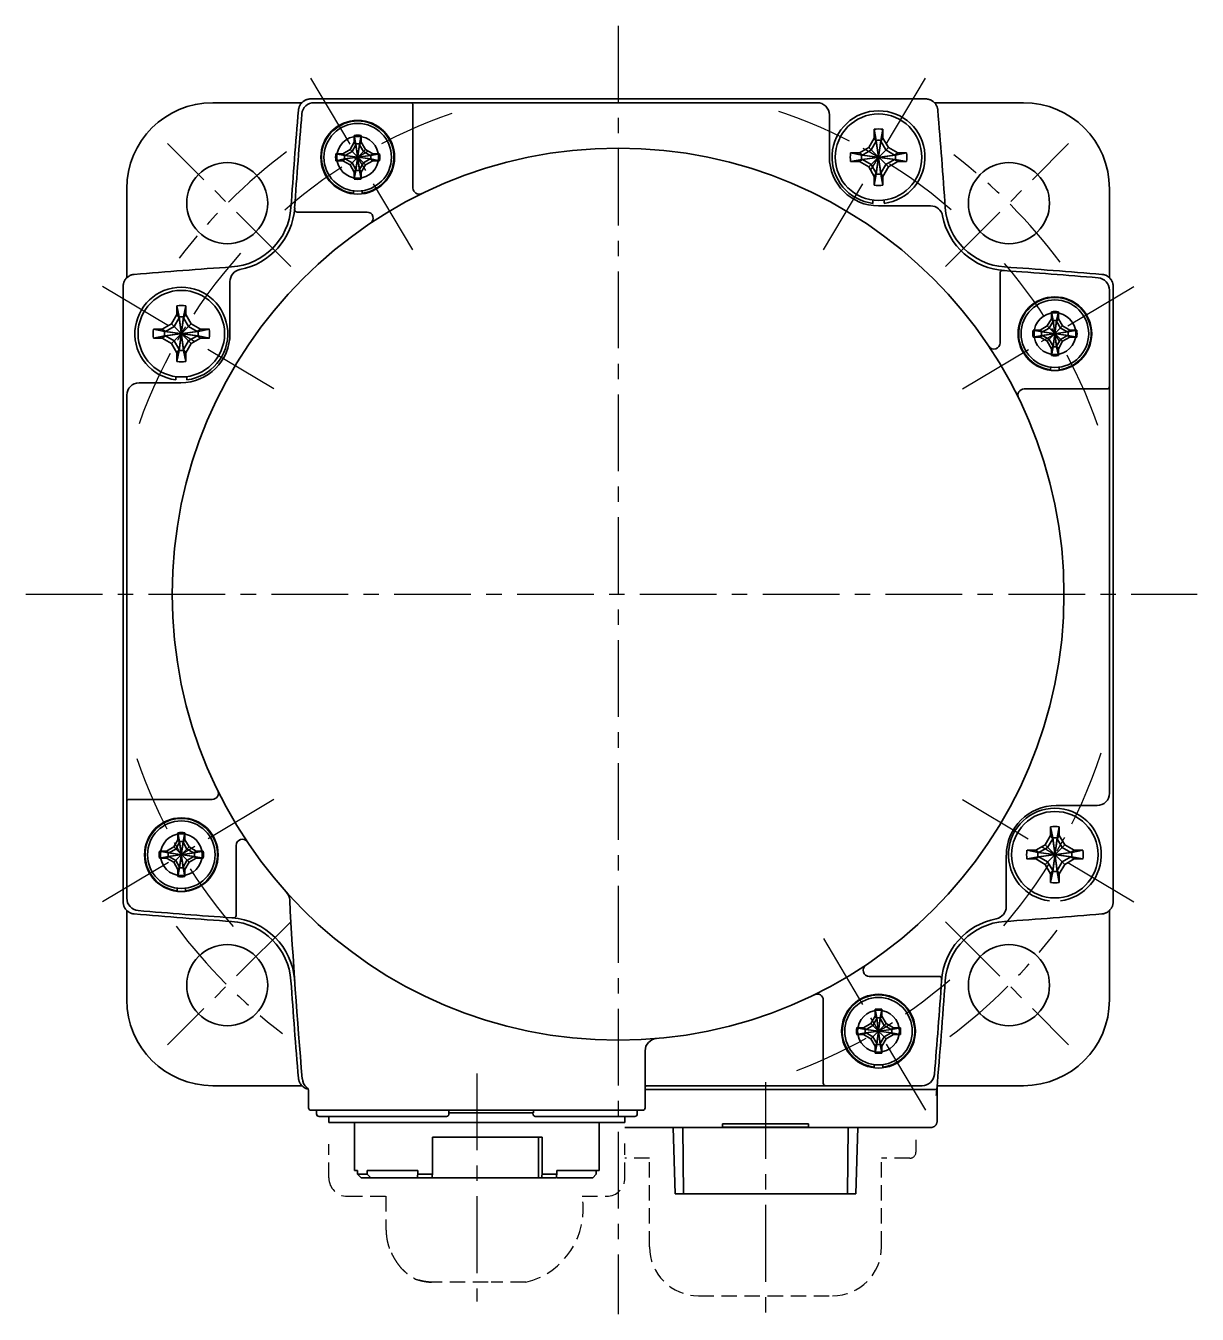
# Model space of a CAD drawing. Extents: x -41 to 384, y 100 to 247.
# Drawn here: x -40.5 to 54.9, y 100.4 to 205.2 of the extents above; entities that cross this region are included whole.
import ezdxf

# ---------------------------------------------------------------- set-up
doc = ezdxf.new("R2010")
doc.units = 0
doc.header["$MEASUREMENT"] = 0
doc.linetypes.add('CENTER', pattern=[2, 1.25, -0.25, 0.25, -0.25])
doc.linetypes.add('HIDDEN', pattern=[0.375, 0.25, -0.125])
for name, color, linetype, lineweight in [('CENTER', 7, 'CENTER', 25), ('HIDDEN', 3, 'HIDDEN', 25), ('OBJECT', 6, 'CONTINUOUS', 35)]:
    doc.layers.add(name, color=color, linetype=linetype, lineweight=lineweight)

msp = doc.modelspace()

# ---------------------------------------------------------------- linework, layer by layer
at = {"layer": 'CENTER', "ltscale": 5}
for p, q in [((7.72, 205.23), (7.72, 100.37)), ((-8.98, 187), (-17.51, 201.29)), ((24.43, 187), (32.95, 201.29)), ((-18.93, 185.63), (-28.96, 195.65)), ((34.38, 185.63), (44.4, 195.65)), ((-20.3, 175.68), (-34.6, 184.2)), ((35.75, 175.68), (50.04, 184.2)), ((-40.51, 158.97), (54.87, 158.97)), ((-20.3, 142.27), (-34.6, 133.74)), ((35.75, 142.27), (50.04, 133.74)), ((-18.93, 132.32), (-28.96, 122.29)), ((34.38, 132.32), (44.4, 122.29)), ((24.43, 130.95), (32.95, 116.65)), ((-3.78, 119.97), (-3.78, 101.42)), ((19.72, 119.27), (19.72, 100.37))]:
    msp.add_line(p, q, dxfattribs=at)
for radius, start, end in [(41.4, 49.0848, 72.3369), (41.4, 109.0802, 130.9656), (45, 126.8872, 142.5962), (45, 36.8872, 52.5962), (41.4, 137.9285, 162.0582), (41.4, 19.361, 40.5414), (41.4, 319.3256, 343.1938), (41.4, 198.8241, 220.7777), (45, 216.8872, 232.5962), (45, 306.8872, 322.5962), (41.4, 290.5642, 310.7343)]:
    msp.add_arc((7.72, 158.97), radius, start, end, dxfattribs=at)
at = {"layer": 'HIDDEN', "ltscale": 5}
for p, q in [((31.97, 114.57), (31.97, 113.57)), ((-15.83, 111.47), (-15.83, 114.22)), ((8.28, 111.47), (8.28, 114.27)), ((10.27, 113.07), (8.28, 113.07)), ((10.27, 105.87), (10.27, 113.07)), ((29.17, 105.87), (29.17, 113.07)), ((31.47, 113.07), (29.17, 113.07)), ((-14.33, 109.97), (-11.18, 109.97)), ((-11.18, 109.97), (-11.18, 107.36)), ((4.79, 109.97), (6.78, 109.97)), ((-11.16, 106.94), (-11.16, 106.94)), ((-10.73, 105.34), (-10.73, 105.34)), ((-8.85, 103.28), (-8.85, 103.28)), ((-8.71, 103.21), (-8.71, 103.21)), ((-2.86, 102.97), (-7.23, 102.97)), ((0.21, 102.97), (-2.62, 102.97)), ((14.27, 101.87), (25.17, 101.87))]:
    msp.add_line(p, q, dxfattribs=at)
for centre, radius, start, end in [((31.47, 113.57), 0.5, 270, 0), ((-14.33, 111.47), 1.5, 180, 270), ((6.78, 111.47), 1.5, 270, 0), ((-1.26, 108.93), 6.14, 283.9166, 9.7887), ((14.27, 105.87), 4, 180, 270), ((25.17, 105.87), 4, 270, 0)]:
    msp.add_arc(centre, radius, start, end, dxfattribs=at)
for points in [[(-11.18, 107.36), (-11.18, 107.35), (-11.18, 107.33), (-11.18, 107.32)], [(-11.17, 107.21), (-11.17, 107.2), (-11.17, 107.2), (-11.17, 107.19)], [(-11.17, 107.19), (-11.17, 107.19), (-11.17, 107.18), (-11.17, 107.18)], [(-11.16, 106.96), (-11.16, 106.96), (-11.16, 106.95), (-11.16, 106.94)], [(-10.74, 105.36), (-10.74, 105.35), (-10.74, 105.35), (-10.73, 105.34)], [(-10.73, 105.34), (-10.72, 105.32), (-10.71, 105.3), (-10.7, 105.27)], [(-10.38, 104.71), (-10.38, 104.7), (-10.37, 104.7), (-10.37, 104.69)], [(-10.37, 104.69), (-10.35, 104.66), (-10.33, 104.63), (-10.31, 104.6)], [(-8.85, 103.28), (-8.83, 103.27), (-8.81, 103.26), (-8.79, 103.24)], [(-8.79, 103.24), (-8.77, 103.24), (-8.75, 103.23), (-8.73, 103.22)], [(-8.71, 103.21), (-8.71, 103.21), (-8.72, 103.22), (-8.73, 103.22)], [(-8.73, 103.22), (-8.72, 103.21), (-8.71, 103.21), (-8.71, 103.21)]]:
    msp.add_open_spline(points, degree=3, dxfattribs=at)
for points, knots in [([(-11.18, 107.32), (-11.18, 107.29), (-11.18, 107.26), (-11.18, 107.22), (-11.17, 107.21)], [0, 0, 0, 0, 0.070692, 0.1063707, 0.1063707, 0.1063707, 0.1063707]), ([(-11.17, 107.18), (-11.17, 107.16), (-11.17, 107.13), (-11.17, 107.09), (-11.17, 107.07)], [0, 0, 0, 0, 0.0517724, 0.1045831, 0.1045831, 0.1045831, 0.1045831]), ([(-11.17, 107.07), (-11.16, 107.06), (-11.16, 107.02), (-11.16, 106.98), (-11.16, 106.96)], [0, 0, 0, 0, 0.0538495, 0.1087386, 0.1087386, 0.1087386, 0.1087386]), ([(-11.16, 106.94), (-11.14, 106.76), (-11.1, 106.38), (-10.95, 105.84), (-10.81, 105.51), (-10.74, 105.36)], [0, 0, 0, 0, 0.55007, 1.146835, 1.647226, 1.647226, 1.647226, 1.647226]), ([(-10.7, 105.27), (-10.68, 105.23), (-10.62, 105.12), (-10.52, 104.93), (-10.43, 104.78), (-10.38, 104.71)], [0, 0, 0, 0, 0.1278427, 0.4016793, 0.6487362, 0.6487362, 0.6487362, 0.6487362]), ([(-10.31, 104.6), (-10.27, 104.55), (-10.17, 104.4), (-9.98, 104.17), (-9.76, 103.94), (-9.54, 103.75), (-9.35, 103.6), (-9.18, 103.48), (-9.04, 103.4), (-8.94, 103.33), (-8.88, 103.3), (-8.85, 103.28), (-8.85, 103.28), (-8.85, 103.28)], [0, 0, 0, 0, 0.19217, 0.551105, 0.874487, 1.159989, 1.405966, 1.611336, 1.775921, 1.897988, 1.973605, 1.984734, 1.987808, 1.987808, 1.987808, 1.987808]), ([(-7.23, 102.97), (-7.4, 102.98), (-7.74, 102.99), (-8.23, 103.07), (-8.55, 103.16), (-8.71, 103.21)], [0, 0, 0, 0, 0.51048, 1.023656, 1.504693, 1.504693, 1.504693, 1.504693]), ([(-8.71, 103.21), (-8.61, 103.18), (-8.31, 103.09), (-7.81, 102.99), (-7.42, 102.98), (-7.23, 102.97)], [0, 0, 0, 0, 0.315703, 0.933631, 1.504653, 1.504653, 1.504653, 1.504653])]:
    msp.add_open_spline(points, degree=3, knots=knots, dxfattribs=at)
at = {"layer": 'OBJECT'}
for p, q in [((-17.3, 199.28), (32.75, 199.28)), ((-18.02, 198.97), (-25.28, 198.97)), ((23.92, 198.97), (-17.03, 198.97)), ((-8.98, 198.77), (-8.98, 192.02)), ((40.72, 198.97), (33.47, 198.97)), ((24.92, 194.57), (24.92, 197.97)), ((-13.76, 195.75), (-13.76, 196.31)), ((-13.76, 196.31), (-13.62, 195.6)), ((-13.2, 196.31), (-13.34, 195.6)), ((-13.2, 196.31), (-13.2, 195.75)), ((28.12, 195.33), (28.56, 196.09)), ((28.56, 196.09), (28.56, 196.81)), ((28.56, 196.81), (28.74, 195.9)), ((28.56, 196.09), (28.74, 195.83)), ((29.28, 196.81), (29.1, 195.9)), ((29.28, 196.09), (29.1, 195.83)), ((29.28, 196.81), (29.28, 196.09)), ((29.28, 196.09), (29.72, 195.33)), ((-14.69, 194.81), (-14.1, 195.16)), ((-14.1, 195.16), (-13.76, 195.75)), ((-14.1, 193.91), (-12.85, 195.16)), ((-12.85, 193.91), (-14.1, 195.16)), ((-13.62, 195.55), (-13.94, 194.99)), ((-13.76, 195.75), (-13.62, 195.55)), ((-13.62, 193.46), (-13.34, 195.6)), ((-13.34, 193.46), (-13.62, 195.6)), ((-13.62, 195.6), (-13.62, 195.55)), ((-13.62, 193.52), (-13.34, 195.55)), ((-13.34, 193.52), (-13.62, 195.55)), ((-13.2, 195.75), (-13.34, 195.55)), ((-13.34, 195.55), (-13.34, 195.6)), ((-13.02, 194.99), (-13.34, 195.55)), ((-13.2, 195.75), (-12.85, 195.16)), ((-12.85, 195.16), (-12.26, 194.81)), ((27.36, 194.89), (28.12, 195.33)), ((28.33, 195.12), (27.62, 194.71)), ((28.12, 193.74), (29.72, 195.33)), ((29.72, 193.74), (28.12, 195.33)), ((28.74, 195.83), (28.33, 195.12)), ((28.74, 193.16), (29.1, 195.9)), ((28.74, 195.9), (28.74, 195.83)), ((29.1, 193.16), (28.74, 195.9)), ((28.74, 193.23), (29.1, 195.83)), ((29.1, 193.23), (28.74, 195.83)), ((29.1, 195.83), (29.1, 195.9)), ((29.51, 195.12), (29.1, 195.83)), ((30.22, 194.71), (29.51, 195.12)), ((29.72, 195.33), (30.48, 194.89)), ((-15.25, 194.81), (-14.55, 194.67)), ((-15.25, 194.81), (-14.69, 194.81)), ((-15.25, 194.25), (-14.55, 194.39)), ((-14.69, 194.25), (-15.25, 194.25)), ((-14.69, 194.81), (-14.49, 194.67)), ((-14.69, 194.25), (-14.49, 194.39)), ((-14.1, 193.91), (-14.69, 194.25)), ((-14.49, 194.67), (-14.55, 194.67)), ((-14.55, 194.67), (-12.4, 194.39)), ((-14.55, 194.39), (-12.4, 194.67)), ((-14.55, 194.39), (-14.49, 194.39)), ((-13.94, 194.99), (-14.49, 194.67)), ((-14.49, 194.67), (-12.46, 194.39)), ((-14.49, 194.39), (-12.46, 194.67)), ((-14.49, 194.39), (-13.94, 194.07)), ((-13.94, 194.07), (-13.62, 193.52)), ((-13.34, 193.52), (-13.02, 194.07)), ((-12.46, 194.67), (-13.02, 194.99)), ((-13.02, 194.07), (-12.46, 194.39)), ((-12.26, 194.25), (-12.85, 193.91)), ((-12.26, 194.81), (-12.46, 194.67)), ((-12.4, 194.67), (-12.46, 194.67)), ((-12.26, 194.25), (-12.46, 194.39)), ((-12.46, 194.39), (-12.4, 194.39)), ((-11.7, 194.81), (-12.4, 194.67)), ((-11.7, 194.25), (-12.4, 194.39)), ((-12.26, 194.81), (-11.7, 194.81)), ((-11.7, 194.25), (-12.26, 194.25)), ((26.65, 194.89), (27.36, 194.89)), ((26.65, 194.89), (27.55, 194.71)), ((26.65, 194.18), (27.55, 194.35)), ((27.36, 194.18), (26.65, 194.18)), ((27.36, 194.89), (27.62, 194.71)), ((27.36, 194.18), (27.62, 194.35)), ((28.12, 193.74), (27.36, 194.18)), ((27.55, 194.35), (30.29, 194.71)), ((27.62, 194.71), (27.55, 194.71)), ((27.55, 194.71), (30.29, 194.35)), ((27.55, 194.35), (27.62, 194.35)), ((27.62, 194.35), (30.22, 194.71)), ((27.62, 194.71), (30.22, 194.35)), ((27.62, 194.35), (28.33, 193.94)), ((29.51, 193.94), (30.22, 194.35)), ((30.48, 194.18), (29.72, 193.74)), ((30.48, 194.89), (30.22, 194.71)), ((30.29, 194.71), (30.22, 194.71)), ((30.22, 194.35), (30.29, 194.35)), ((30.48, 194.18), (30.22, 194.35)), ((31.2, 194.89), (30.29, 194.71)), ((31.2, 194.18), (30.29, 194.35)), ((30.48, 194.89), (31.2, 194.89)), ((31.2, 194.18), (30.48, 194.18)), ((-13.76, 193.32), (-14.1, 193.91)), ((-13.76, 193.32), (-13.62, 193.52)), ((-13.76, 192.76), (-13.62, 193.46)), ((-13.76, 192.76), (-13.76, 193.32)), ((-13.62, 193.52), (-13.62, 193.46)), ((-13.34, 193.46), (-13.34, 193.52)), ((-13.2, 193.32), (-13.34, 193.52)), ((-13.2, 192.76), (-13.34, 193.46)), ((-12.85, 193.91), (-13.2, 193.32)), ((-13.2, 193.32), (-13.2, 192.76)), ((28.56, 192.97), (28.12, 193.74)), ((28.33, 193.94), (28.74, 193.23)), ((28.56, 192.97), (28.74, 193.23)), ((28.56, 192.26), (28.74, 193.16)), ((28.56, 192.26), (28.56, 192.97)), ((28.74, 193.23), (28.74, 193.16)), ((29.1, 193.23), (29.51, 193.94)), ((29.1, 193.16), (29.1, 193.23)), ((29.28, 192.97), (29.1, 193.23)), ((29.28, 192.26), (29.1, 193.16)), ((29.72, 193.74), (29.28, 192.97)), ((29.28, 192.97), (29.28, 192.26)), ((-32.28, 191.97), (-32.28, 184.72)), ((47.72, 184.72), (47.72, 191.97)), ((-13.83, 191.81), (-13.83, 191.6)), ((-13.13, 191.6), (-13.13, 191.81)), ((28.47, 191.05), (28.47, 190.78)), ((29.37, 190.78), (29.37, 191.05)), ((-18.61, 190.42), (-18.62, 190.29)), ((-12.72, 190.07), (-18.42, 190.07)), ((33.16, 190.57), (28.92, 190.57)), ((38.82, 179.42), (38.82, 185.12)), ((39.17, 185.31), (39.04, 185.32)), ((-32.58, 133.95), (-32.58, 184)), ((-23.88, 180.17), (-23.88, 184.41)), ((47.72, 183.72), (47.72, 142.77)), ((48.03, 184), (48.03, 133.95)), ((-28.64, 180.97), (-28.2, 181.73)), ((-28.02, 181.47), (-28.43, 180.76)), ((-28.2, 181.73), (-28.2, 182.45)), ((-28.2, 182.45), (-28.02, 181.54)), ((-28.2, 181.73), (-28.02, 181.47)), ((-28.02, 178.8), (-27.66, 181.54)), ((-28.02, 181.54), (-28.02, 181.47)), ((-27.66, 178.8), (-28.02, 181.54)), ((-28.02, 178.87), (-27.66, 181.47)), ((-27.66, 178.87), (-28.02, 181.47)), ((-27.48, 182.45), (-27.66, 181.54)), ((-27.48, 181.73), (-27.66, 181.47)), ((-27.66, 181.47), (-27.66, 181.54)), ((-27.25, 180.76), (-27.66, 181.47)), ((-27.48, 182.45), (-27.48, 181.73)), ((-27.48, 181.73), (-27.04, 180.97)), ((43, 181.39), (43, 181.95)), ((43, 181.95), (43.14, 181.24)), ((43.56, 181.95), (43.42, 181.24)), ((43.56, 181.95), (43.56, 181.39)), ((-30.11, 180.53), (-29.4, 180.53)), ((-30.11, 180.53), (-29.21, 180.35)), ((-29.4, 180.53), (-28.64, 180.97)), ((-29.4, 180.53), (-29.14, 180.35)), ((-28.43, 180.76), (-29.14, 180.35)), ((-28.64, 179.37), (-27.04, 180.97)), ((-27.04, 179.37), (-28.64, 180.97)), ((-26.54, 180.35), (-27.25, 180.76)), ((-27.04, 180.97), (-26.28, 180.53)), ((-26.28, 180.53), (-26.54, 180.35)), ((-25.56, 180.53), (-26.47, 180.35)), ((-26.28, 180.53), (-25.56, 180.53)), ((41.51, 180.45), (42.07, 180.45)), ((41.51, 180.45), (42.21, 180.31)), ((42.07, 180.45), (42.66, 180.8)), ((42.07, 180.45), (42.27, 180.31)), ((42.82, 180.63), (42.27, 180.31)), ((42.66, 180.8), (43, 181.39)), ((42.66, 179.55), (43.91, 180.8)), ((43.91, 179.55), (42.66, 180.8)), ((43.14, 181.19), (42.82, 180.63)), ((43, 181.39), (43.14, 181.19)), ((43.14, 179.1), (43.42, 181.24)), ((43.14, 181.24), (43.14, 181.19)), ((43.42, 179.1), (43.14, 181.24)), ((43.14, 179.16), (43.42, 181.19)), ((43.42, 179.16), (43.14, 181.19)), ((43.56, 181.39), (43.42, 181.19)), ((43.42, 181.19), (43.42, 181.24)), ((43.74, 180.63), (43.42, 181.19)), ((43.56, 181.39), (43.91, 180.8)), ((44.3, 180.31), (43.74, 180.63)), ((43.91, 180.8), (44.5, 180.45)), ((44.5, 180.45), (44.3, 180.31)), ((45.06, 180.45), (44.35, 180.31)), ((44.5, 180.45), (45.06, 180.45)), ((-30.11, 179.81), (-29.21, 179.99)), ((-29.4, 179.81), (-30.11, 179.81)), ((-29.4, 179.81), (-29.14, 179.99)), ((-28.64, 179.37), (-29.4, 179.81)), ((-29.21, 179.99), (-26.47, 180.35)), ((-29.14, 180.35), (-29.21, 180.35)), ((-29.21, 180.35), (-26.47, 179.99)), ((-29.21, 179.99), (-29.14, 179.99)), ((-29.14, 179.99), (-26.54, 180.35)), ((-29.14, 180.35), (-26.54, 179.99)), ((-29.14, 179.99), (-28.43, 179.58)), ((-28.2, 178.61), (-28.64, 179.37)), ((-28.43, 179.58), (-28.02, 178.87)), ((-27.66, 178.87), (-27.25, 179.58)), ((-27.04, 179.37), (-27.48, 178.61)), ((-27.25, 179.58), (-26.54, 179.99)), ((-26.28, 179.81), (-27.04, 179.37)), ((-26.47, 180.35), (-26.54, 180.35)), ((-26.54, 179.99), (-26.47, 179.99)), ((-26.28, 179.81), (-26.54, 179.99)), ((-25.56, 179.81), (-26.47, 179.99)), ((-25.56, 179.81), (-26.28, 179.81)), ((41.51, 179.89), (42.21, 180.03)), ((42.07, 179.89), (41.51, 179.89)), ((42.07, 179.89), (42.27, 180.03)), ((42.66, 179.55), (42.07, 179.89)), ((42.21, 180.03), (44.35, 180.31)), ((42.27, 180.31), (42.21, 180.31)), ((42.21, 180.31), (44.35, 180.03)), ((42.21, 180.03), (42.27, 180.03)), ((42.27, 180.03), (44.3, 180.31)), ((42.27, 180.31), (44.3, 180.03)), ((42.27, 180.03), (42.82, 179.71)), ((43, 178.95), (42.66, 179.55)), ((42.82, 179.71), (43.14, 179.16)), ((43.42, 179.16), (43.74, 179.71)), ((43.91, 179.55), (43.56, 178.95)), ((43.74, 179.71), (44.3, 180.03)), ((44.5, 179.89), (43.91, 179.55)), ((44.35, 180.31), (44.3, 180.31)), ((44.3, 180.03), (44.35, 180.03)), ((44.5, 179.89), (44.3, 180.03)), ((45.06, 179.89), (44.35, 180.03)), ((45.06, 179.89), (44.5, 179.89)), ((-28.2, 178.61), (-28.02, 178.87)), ((-28.2, 177.9), (-28.02, 178.8)), ((-28.2, 177.9), (-28.2, 178.61)), ((-28.02, 178.87), (-28.02, 178.8)), ((-27.66, 178.8), (-27.66, 178.87)), ((-27.48, 178.61), (-27.66, 178.87)), ((-27.48, 177.9), (-27.66, 178.8)), ((-27.48, 178.61), (-27.48, 177.9)), ((43, 178.95), (43.14, 179.16)), ((43, 178.39), (43.14, 179.1)), ((43, 178.39), (43, 178.95)), ((43.14, 179.16), (43.14, 179.1)), ((43.42, 179.1), (43.42, 179.16)), ((43.56, 178.95), (43.42, 179.16)), ((43.56, 178.39), (43.42, 179.1)), ((43.56, 178.95), (43.56, 178.39)), ((42.93, 177.45), (42.93, 177.24)), ((43.63, 177.24), (43.63, 177.45)), ((-31.28, 176.17), (-27.88, 176.17)), ((-28.29, 176.68), (-28.29, 176.42)), ((-27.39, 176.42), (-27.39, 176.68)), ((-32.28, 134.22), (-32.28, 175.17)), ((47.52, 175.67), (40.77, 175.67)), ((-32.08, 142.27), (-25.32, 142.27)), ((46.72, 141.77), (43.38, 141.77)), ((-28.12, 138.99), (-28.12, 139.55)), ((-28.12, 139.55), (-27.98, 138.85)), ((-27.56, 139.55), (-27.7, 138.85)), ((-27.56, 139.55), (-27.56, 138.99)), ((42.93, 140.05), (43.1, 139.15)), ((42.93, 139.33), (42.93, 140.05)), ((43.64, 140.05), (43.46, 139.15)), ((43.64, 140.05), (43.64, 139.33)), ((-28.46, 138.4), (-28.12, 138.99)), ((-27.98, 138.79), (-28.3, 138.23)), ((-28.12, 138.99), (-27.98, 138.79)), ((-27.98, 138.85), (-27.98, 138.79)), ((-27.98, 136.7), (-27.7, 138.85)), ((-27.7, 136.7), (-27.98, 138.85)), ((-27.98, 136.76), (-27.7, 138.79)), ((-27.7, 136.76), (-27.98, 138.79)), ((-27.56, 138.99), (-27.7, 138.79)), ((-27.7, 138.79), (-27.7, 138.85)), ((-27.38, 138.23), (-27.7, 138.79)), ((-27.56, 138.99), (-27.21, 138.4)), ((-23.38, 132.83), (-23.38, 138.53)), ((41.72, 138.13), (42.49, 138.57)), ((42.49, 138.57), (42.93, 139.33)), ((44.08, 136.98), (42.49, 138.57)), ((42.49, 136.98), (44.08, 138.57)), ((43.1, 139.07), (42.69, 138.36)), ((42.93, 139.33), (43.1, 139.07)), ((43.46, 136.4), (43.1, 139.15)), ((43.1, 139.15), (43.1, 139.07)), ((43.1, 136.4), (43.46, 139.15)), ((43.46, 136.48), (43.1, 139.07)), ((43.1, 136.48), (43.46, 139.07)), ((43.64, 139.33), (43.46, 139.07)), ((43.46, 139.07), (43.46, 139.15)), ((43.87, 138.36), (43.46, 139.07)), ((43.64, 139.33), (44.08, 138.57)), ((44.08, 138.57), (44.84, 138.13)), ((-29.62, 138.05), (-29.06, 138.05)), ((-29.62, 138.05), (-28.91, 137.91)), ((-29.62, 137.49), (-28.91, 137.63)), ((-29.06, 137.49), (-29.62, 137.49)), ((-29.06, 138.05), (-28.46, 138.4)), ((-29.06, 138.05), (-28.85, 137.91)), ((-29.06, 137.49), (-28.85, 137.63)), ((-28.46, 137.15), (-29.06, 137.49)), ((-28.91, 137.91), (-26.77, 137.63)), ((-28.91, 137.63), (-26.77, 137.91)), ((-28.85, 137.91), (-28.91, 137.91)), ((-28.91, 137.63), (-28.85, 137.63)), ((-28.3, 138.23), (-28.85, 137.91)), ((-28.85, 137.91), (-26.82, 137.63)), ((-28.85, 137.63), (-26.82, 137.91)), ((-28.85, 137.63), (-28.3, 137.31)), ((-27.21, 137.15), (-28.46, 138.4)), ((-28.46, 137.15), (-27.21, 138.4)), ((-26.82, 137.91), (-27.38, 138.23)), ((-27.38, 137.31), (-26.82, 137.63)), ((-27.21, 138.4), (-26.62, 138.05)), ((-26.62, 137.49), (-27.21, 137.15)), ((-26.62, 138.05), (-26.82, 137.91)), ((-26.77, 137.91), (-26.82, 137.91)), ((-26.62, 137.49), (-26.82, 137.63)), ((-26.82, 137.63), (-26.77, 137.63)), ((-26.06, 138.05), (-26.77, 137.91)), ((-26.06, 137.49), (-26.77, 137.63)), ((-26.62, 138.05), (-26.06, 138.05)), ((-26.06, 137.49), (-26.62, 137.49)), ((39.32, 137.72), (39.32, 133.54)), ((41.01, 138.13), (41.91, 137.95)), ((41.01, 138.13), (41.72, 138.13)), ((41.01, 137.42), (41.91, 137.6)), ((41.72, 137.42), (41.01, 137.42)), ((41.72, 138.13), (41.98, 137.95)), ((41.72, 137.42), (41.98, 137.6)), ((42.49, 136.98), (41.72, 137.42)), ((41.91, 137.95), (44.65, 137.6)), ((41.98, 137.95), (41.91, 137.95)), ((41.91, 137.6), (44.65, 137.95)), ((41.91, 137.6), (41.98, 137.6)), ((42.69, 138.36), (41.98, 137.95)), ((41.98, 137.95), (44.58, 137.6)), ((41.98, 137.6), (44.58, 137.95)), ((41.98, 137.6), (42.69, 137.19)), ((44.58, 137.95), (43.87, 138.36)), ((43.87, 137.19), (44.58, 137.6)), ((44.84, 137.42), (44.08, 136.98)), ((44.84, 138.13), (44.58, 137.95)), ((44.65, 137.95), (44.58, 137.95)), ((44.84, 137.42), (44.58, 137.6)), ((44.58, 137.6), (44.65, 137.6)), ((45.56, 138.13), (44.65, 137.95)), ((45.56, 137.42), (44.65, 137.6)), ((44.84, 138.13), (45.56, 138.13)), ((45.56, 137.42), (44.84, 137.42)), ((-28.12, 136.56), (-28.46, 137.15)), ((-28.3, 137.31), (-27.98, 136.76)), ((-28.12, 136.56), (-27.98, 136.76)), ((-28.12, 136), (-27.98, 136.7)), ((-28.12, 136), (-28.12, 136.56)), ((-27.98, 136.76), (-27.98, 136.7)), ((-27.7, 136.76), (-27.38, 137.31)), ((-27.7, 136.7), (-27.7, 136.76)), ((-27.56, 136.56), (-27.7, 136.76)), ((-27.56, 136), (-27.7, 136.7)), ((-27.21, 137.15), (-27.56, 136.56)), ((-27.56, 136.56), (-27.56, 136)), ((42.93, 136.22), (42.49, 136.98)), ((42.69, 137.19), (43.1, 136.48)), ((42.93, 136.22), (43.1, 136.48)), ((42.93, 135.5), (43.1, 136.4)), ((43.1, 136.48), (43.1, 136.4)), ((43.46, 136.48), (43.87, 137.19)), ((43.64, 136.22), (43.46, 136.48)), ((43.46, 136.4), (43.46, 136.48)), ((43.64, 135.5), (43.46, 136.4)), ((44.08, 136.98), (43.64, 136.22)), ((42.93, 135.5), (42.93, 136.22)), ((43.64, 136.22), (43.64, 135.5)), ((-28.19, 135.05), (-28.19, 134.85)), ((-27.49, 134.85), (-27.49, 135.05)), ((-32.28, 133.23), (-32.28, 125.97)), ((47.72, 125.97), (47.72, 133.23)), ((-23.72, 132.64), (-23.6, 132.63)), ((28.17, 127.87), (33.87, 127.87)), ((34.06, 127.53), (34.07, 127.65)), ((24.42, 119.17), (24.42, 125.93)), ((28.64, 125.19), (28.78, 124.48)), ((28.64, 124.63), (28.64, 125.19)), ((29.2, 125.19), (29.06, 124.48)), ((29.2, 125.19), (29.2, 124.63)), ((27.7, 123.69), (28.3, 124.04)), ((28.46, 123.87), (27.91, 123.55)), ((28.3, 124.04), (28.64, 124.63)), ((29.55, 122.79), (28.3, 124.04)), ((28.3, 122.79), (29.55, 124.04)), ((28.78, 124.43), (28.46, 123.87)), ((28.64, 124.63), (28.78, 124.43)), ((29.06, 122.34), (28.78, 124.48)), ((28.78, 122.34), (29.06, 124.48)), ((28.78, 124.48), (28.78, 124.43)), ((29.06, 122.4), (28.78, 124.43)), ((28.78, 122.4), (29.06, 124.43)), ((29.2, 124.63), (29.06, 124.43)), ((29.06, 124.43), (29.06, 124.48)), ((29.38, 123.87), (29.06, 124.43)), ((29.2, 124.63), (29.55, 124.04)), ((29.94, 123.55), (29.38, 123.87)), ((29.55, 124.04), (30.14, 123.69)), ((27.14, 123.69), (27.7, 123.69)), ((27.14, 123.69), (27.85, 123.55)), ((27.14, 123.13), (27.85, 123.27)), ((27.7, 123.13), (27.14, 123.13)), ((27.7, 123.69), (27.91, 123.55)), ((27.7, 123.13), (27.91, 123.27)), ((28.3, 122.79), (27.7, 123.13)), ((27.91, 123.55), (27.85, 123.55)), ((27.85, 123.27), (29.99, 123.55)), ((27.85, 123.55), (29.99, 123.27)), ((27.85, 123.27), (27.91, 123.27)), ((27.91, 123.27), (29.94, 123.55)), ((27.91, 123.55), (29.94, 123.27)), ((27.91, 123.27), (28.46, 122.95)), ((28.64, 122.19), (28.3, 122.79)), ((28.46, 122.95), (28.78, 122.4)), ((29.06, 122.4), (29.38, 122.95)), ((29.55, 122.79), (29.2, 122.19)), ((29.38, 122.95), (29.94, 123.27)), ((30.14, 123.13), (29.55, 122.79)), ((30.14, 123.69), (29.94, 123.55)), ((29.99, 123.55), (29.94, 123.55)), ((29.94, 123.27), (29.99, 123.27)), ((30.14, 123.13), (29.94, 123.27)), ((30.7, 123.69), (29.99, 123.55)), ((30.7, 123.13), (29.99, 123.27)), ((30.14, 123.69), (30.7, 123.69)), ((30.7, 123.13), (30.14, 123.13)), ((9.92, 121.81), (9.92, 117.17)), ((28.64, 122.19), (28.78, 122.4)), ((28.64, 121.63), (28.78, 122.34)), ((28.64, 121.63), (28.64, 122.19)), ((28.78, 122.4), (28.78, 122.34)), ((29.2, 122.19), (29.06, 122.4)), ((29.06, 122.34), (29.06, 122.4)), ((29.2, 121.63), (29.06, 122.34)), ((29.2, 122.19), (29.2, 121.63)), ((28.57, 120.69), (28.57, 120.48)), ((29.27, 120.48), (29.27, 120.69)), ((-25.28, 118.97), (-18.02, 118.97)), ((32.47, 118.97), (9.92, 118.97)), ((33.67, 118.67), (9.96, 118.67)), ((33.69, 118.97), (40.72, 118.97)), ((33.69, 118.91), (33.69, 116.07)), ((-17.48, 118.47), (-17.48, 117.17)), ((9.72, 116.97), (-17.28, 116.97)), ((-16.83, 116.97), (-16.83, 116.67)), ((-16.63, 116.47), (-6.25, 116.47)), ((-15.83, 115.97), (-15.83, 116.47)), ((-6.05, 116.67), (-6.05, 116.97)), ((-6.05, 116.77), (0.82, 116.77)), ((0.79, 116.67), (0.79, 116.77)), ((0.82, 116.77), (0.82, 116.97)), ((0.99, 116.47), (9.08, 116.47)), ((8.28, 115.97), (8.28, 116.47)), ((9.28, 116.97), (9.28, 116.67)), ((8.28, 115.97), (-15.83, 115.97)), ((-15.83, 115.97), (-5.39, 115.97)), ((-13.73, 115.97), (-13.73, 112.07)), ((6.18, 115.97), (6.18, 112.07)), ((33.19, 115.57), (8.28, 115.57)), ((12.36, 110.17), (12.2, 115.57)), ((12.98, 115.57), (13.05, 110.17)), ((16.22, 115.6), (16.22, 115.87)), ((23.22, 115.87), (16.22, 115.87)), ((23.22, 115.6), (16.22, 115.6)), ((23.22, 115.6), (23.22, 115.87)), ((26.39, 110.17), (26.46, 115.57)), ((27.25, 115.57), (27.08, 110.17)), ((-7.4, 114.77), (1.53, 114.77)), ((-7.4, 111.77), (-7.4, 114.77)), ((1.25, 111.47), (1.25, 114.77)), ((1.53, 114.77), (1.53, 111.77)), ((-13.5, 112.07), (-13.73, 112.07)), ((-13.5, 112.07), (-13.5, 111.77)), ((-13.5, 111.77), (-12.72, 111.77)), ((-13.2, 111.47), (-13.5, 111.77)), ((2.68, 111.47), (-13.2, 111.47)), ((-12.72, 111.77), (-12.72, 112.07)), ((-8.59, 112.07), (-12.72, 112.07)), ((-12.42, 111.47), (-12.72, 111.77)), ((-8.63, 111.47), (-8.59, 111.77)), ((-8.59, 112.07), (-8.59, 111.77)), ((-8.59, 111.77), (-7.4, 111.77)), ((-7.44, 111.47), (-7.4, 111.77)), ((1.53, 111.77), (1.49, 111.47)), ((1.53, 111.77), (2.72, 111.77)), ((2.72, 111.77), (2.68, 111.47)), ((2.72, 111.77), (2.72, 112.07)), ((6.18, 112.07), (2.72, 112.07)), ((5.65, 111.47), (2.74, 111.47)), ((5.94, 111.77), (5.65, 111.47)), ((5.94, 112.07), (5.94, 111.77)), ((12.36, 110.17), (27.08, 110.17))]:
    msp.add_line(p, q, dxfattribs=at)
for centre, radius in [((-13.48, 194.53), 3), ((-13.48, 194.53), 2.75), ((28.92, 194.53), 3.52), ((-13.48, 194.53), 1.7), ((7.72, 158.97), 36.3), ((-24.1, 190.79), 3.3), ((39.54, 190.79), 3.3), ((-27.84, 180.17), 3.52), ((43.28, 180.17), 3), ((43.28, 180.17), 2.75), ((43.28, 180.17), 1.7), ((-27.84, 137.77), 3), ((-27.84, 137.77), 2.75), ((43.28, 137.77), 3.52), ((-27.84, 137.77), 1.7), ((-24.1, 127.15), 3.3), ((39.54, 127.15), 3.3), ((28.92, 123.41), 3), ((28.92, 123.41), 2.75), ((28.92, 123.41), 1.7)]:
    msp.add_circle(centre, radius, dxfattribs=at)
for centre, radius, start, end in [((-25.28, 191.97), 7, 90, 180), ((440.31, 158.97), 460.3, 175.0911, 176.0804), ((-17.03, 197.97), 1, 90, 175.1259), ((-9.18, 198.77), 0.2, 0, 90), ((23.92, 197.97), 1, 0, 90), ((28.92, 194.53), 3.78, 276.8139, 263.1861), ((-424.87, 158.97), 460.3, 3.9196, 4.9089), ((40.72, 191.97), 7, 0, 90), ((440.31, 158.97), 460, 175.1259, 176.0804), ((-13.48, 194.53), 2.95, 276.8139, 263.1861), ((-13.48, 194.53), 1.8, 81.0509, 98.949), ((28.92, 194.53), 2.3, 81.0509, 98.949), ((-13.48, 194.53), 1.08, 82.5518, 97.4482), ((28.92, 194.53), 1.38, 82.5518, 97.4482), ((-13.48, 194.53), 1.8, 171.051, 188.949), ((-13.48, 194.53), 1.08, 172.5518, 187.4482), ((-13.48, 194.53), 1.08, 352.5518, 7.4482), ((-13.48, 194.53), 1.8, 351.0509, 8.949), ((28.92, 194.57), 4, 180, 270), ((28.92, 194.53), 2.3, 171.051, 188.949), ((28.92, 194.53), 1.38, 172.5518, 187.4482), ((28.92, 194.53), 1.38, 352.5518, 7.4482), ((28.92, 194.53), 2.3, 351.0509, 8.949), ((-13.48, 194.53), 1.08, 262.5518, 277.4482), ((28.92, 194.53), 1.38, 262.5518, 277.4482), ((-13.48, 194.53), 1.8, 261.051, 278.949), ((-8.48, 192.02), 0.5, 180, 296.1178), ((28.92, 194.53), 2.3, 261.051, 278.949), ((-24.1, 190.79), 5.2, 273.9196, 356.0804), ((-24.1, 190.79), 5.5, 280.8164, 356.0804), ((-18.42, 190.27), 0.2, 174.7677, 270), ((-12.72, 189.57), 0.5, 303.7446, 90), ((33.16, 189.57), 1, 10.8164, 90), ((39.54, 190.79), 5.2, 183.9196, 266.0804), ((39.54, 190.79), 5.5, 190.8164, 266.0804), ((7.72, -273.62), 460.3, 93.9196, 94.9089), ((7.72, -273.62), 460.3, 85.0911, 86.0804), ((-22.88, 184.41), 1, 100.8164, 180), ((39.02, 185.12), 0.2, 84.7676, 180), ((7.72, -273.62), 460, 85.1259, 86.0804), ((46.72, 183.72), 1, 0, 85.1259), ((-27.84, 180.17), 3.78, 276.8139, 263.1861), ((-27.84, 180.17), 2.3, 81.0509, 98.949), ((43.28, 180.17), 2.95, 276.8139, 263.1861), ((-27.84, 180.17), 1.38, 82.5518, 97.4482), ((43.28, 180.17), 1.8, 81.0509, 98.949), ((-27.84, 180.17), 2.3, 171.051, 188.949), ((-27.84, 180.17), 2.3, 351.0509, 8.949), ((43.28, 180.17), 1.8, 171.051, 188.949), ((43.28, 180.17), 1.08, 82.5518, 97.4482), ((43.28, 180.17), 1.8, 351.0509, 8.949), ((-27.84, 180.17), 1.38, 172.5518, 187.4482), ((-27.88, 180.17), 4, 270, 0), ((-27.84, 180.17), 1.38, 352.5518, 7.4482), ((38.32, 179.42), 0.5, 213.7446, 0), ((43.28, 180.17), 1.08, 172.5518, 187.4482), ((43.28, 180.17), 1.08, 352.5518, 7.4482), ((-27.84, 180.17), 1.38, 262.5518, 277.4482), ((43.28, 180.17), 1.8, 261.051, 278.949), ((43.28, 180.17), 1.08, 262.5518, 277.4482), ((-27.84, 180.17), 2.3, 261.051, 278.949), ((-31.28, 175.17), 1, 90, 180), ((40.77, 175.17), 0.5, 90, 206.1178), ((47.52, 175.87), 0.2, 270, 0), ((-25.32, 142.77), 0.5, 270, 26.1178), ((46.72, 142.77), 1, 270, 0), ((-32.08, 142.07), 0.2, 90, 180), ((43.38, 137.72), 4.05, 90, 180), ((-27.84, 137.77), 2.95, 276.8139, 263.1861), ((43.28, 137.77), 3.78, 276.8139, 263.1861), ((-27.84, 137.77), 1.8, 81.0509, 98.949), ((43.28, 137.77), 2.3, 81.0509, 98.949), ((-27.84, 137.77), 1.08, 82.5518, 97.4482), ((-22.88, 138.53), 0.5, 33.7446, 180), ((43.28, 137.77), 1.38, 82.5518, 97.4482), ((-27.84, 137.77), 1.8, 171.051, 188.949), ((-27.84, 137.77), 1.08, 172.5518, 187.4482), ((-27.84, 137.77), 1.08, 352.5518, 7.4482), ((-27.84, 137.77), 1.8, 351.0509, 8.949), ((43.28, 137.77), 2.3, 171.051, 188.949), ((43.28, 137.77), 1.38, 172.5518, 187.4482), ((43.28, 137.77), 1.38, 352.5518, 7.4482), ((43.28, 137.77), 2.3, 351.0509, 8.949), ((-27.84, 137.77), 1.08, 262.5518, 277.4482), ((43.28, 137.77), 1.38, 262.5518, 277.4482), ((-27.84, 137.77), 1.8, 261.051, 278.949), ((43.28, 137.77), 2.3, 261.051, 278.949), ((-31.28, 134.22), 1, 180, 265.1259), ((-20.01, 134.03), 1, 3.1016, 41.9678), ((7.72, 591.56), 460, 265.1259, 266.0804), ((440.31, 158.97), 460, 183.1016, 184.9201), ((38.32, 133.54), 1, 280.8164, 0), ((7.72, 591.56), 460.3, 265.0911, 266.0804), ((-24.1, 127.15), 5.2, 3.9196, 86.0804), ((-24.1, 127.15), 5.5, 3.9196, 86.0804), ((-23.58, 132.83), 0.2, 264.7677, 0), ((39.54, 127.15), 5.5, 100.8164, 176.0804), ((39.54, 127.15), 5.2, 93.9196, 176.0804), ((7.72, 591.56), 460.3, 273.9196, 274.9089), ((28.17, 128.37), 0.5, 123.7446, 270), ((440.31, 158.97), 460.3, 183.9196, 184.9089), ((-424.87, 158.97), 460, 355.1259, 356.0804), ((-424.87, 158.97), 460.3, 354.9768, 356.0804), ((33.87, 127.67), 0.2, 354.7677, 90), ((-25.28, 125.97), 7, 180, 270), ((23.92, 125.93), 0.5, 0, 116.1178), ((28.92, 123.41), 2.95, 276.8139, 263.1861), ((40.72, 125.97), 7, 270, 0), ((28.92, 123.41), 1.8, 81.0509, 98.949), ((28.92, 123.41), 1.08, 82.5518, 97.4482), ((10.92, 121.81), 1, 94.9215, 180), ((28.92, 123.41), 1.8, 171.051, 188.949), ((28.92, 123.41), 1.08, 172.5518, 187.4482), ((28.92, 123.41), 1.08, 352.5518, 7.4482), ((28.92, 123.41), 1.8, 351.0509, 8.949), ((28.92, 123.41), 1.8, 261.051, 278.949), ((28.92, 123.41), 1.08, 262.5518, 277.4482), ((32.47, 119.97), 1, 270, 355.1259), ((-16.99, 119.61), 1, 184.9201, 229.0721), ((-17.98, 118.47), 0.5, 0, 49.0721), ((24.62, 119.17), 0.2, 180, 270), ((-17.28, 117.17), 0.2, 180, 270), ((-16.63, 116.67), 0.2, 180, 270), ((9.08, 116.67), 0.2, 270, 0), ((9.72, 117.17), 0.2, 270, 0)]:
    msp.add_arc(centre, radius, start, end, dxfattribs=at)
for points, knots in [([(-17.3, 199.28), (-17.34, 199.28), (-17.4, 199.27), (-17.49, 199.26), (-17.58, 199.24), (-17.67, 199.21), (-17.75, 199.17), (-17.83, 199.13), (-17.91, 199.07), (-17.98, 199.01), (-18.05, 198.95), (-18.11, 198.88), (-18.16, 198.8), (-18.2, 198.72), (-18.24, 198.63), (-18.27, 198.55), (-18.29, 198.45), (-18.3, 198.39), (-18.3, 198.36)], [0, 0, 0, 0, 0.092774, 0.185606, 0.278327, 0.371181, 0.463891, 0.556738, 0.64948, 0.742286, 0.835093, 0.927834, 1.020682, 1.113392, 1.206246, 1.298967, 1.391798, 1.484573, 1.484573, 1.484573, 1.484573]), ([(33.75, 198.36), (33.74, 198.39), (33.74, 198.45), (33.72, 198.55), (33.69, 198.63), (33.65, 198.72), (33.6, 198.8), (33.55, 198.88), (33.49, 198.95), (33.43, 199.01), (33.36, 199.07), (33.28, 199.13), (33.2, 199.17), (33.11, 199.21), (33.03, 199.24), (32.94, 199.26), (32.84, 199.27), (32.78, 199.28), (32.75, 199.28)], [0, 0, 0, 0, 0.092774, 0.185606, 0.278327, 0.371181, 0.463891, 0.556738, 0.64948, 0.742286, 0.835093, 0.927834, 1.020682, 1.113392, 1.206246, 1.298967, 1.391798, 1.484573, 1.484573, 1.484573, 1.484573]), ([(-31.67, 185), (-31.7, 184.99), (-31.76, 184.99), (-31.85, 184.97), (-31.94, 184.94), (-32.02, 184.9), (-32.1, 184.85), (-32.18, 184.8), (-32.25, 184.74), (-32.32, 184.68), (-32.38, 184.61), (-32.43, 184.53), (-32.48, 184.45), (-32.51, 184.36), (-32.54, 184.28), (-32.56, 184.19), (-32.58, 184.09), (-32.58, 184.03), (-32.58, 184)], [0, 0, 0, 0, 0.092774, 0.185606, 0.278327, 0.371181, 0.463891, 0.556738, 0.64948, 0.742286, 0.835093, 0.927834, 1.020682, 1.113392, 1.206246, 1.298967, 1.391798, 1.484573, 1.484573, 1.484573, 1.484573]), ([(48.03, 184), (48.03, 184.03), (48.02, 184.09), (48.01, 184.19), (47.99, 184.28), (47.96, 184.36), (47.92, 184.45), (47.88, 184.53), (47.82, 184.61), (47.76, 184.68), (47.7, 184.74), (47.63, 184.8), (47.55, 184.85), (47.47, 184.9), (47.38, 184.94), (47.3, 184.97), (47.2, 184.99), (47.14, 184.99), (47.11, 185)], [0, 0, 0, 0, 0.092774, 0.185606, 0.278327, 0.371181, 0.463891, 0.556738, 0.64948, 0.742286, 0.835093, 0.927834, 1.020682, 1.113392, 1.206246, 1.298967, 1.391798, 1.484573, 1.484573, 1.484573, 1.484573]), ([(-32.58, 133.95), (-32.58, 133.91), (-32.58, 133.85), (-32.56, 133.76), (-32.54, 133.67), (-32.51, 133.58), (-32.48, 133.5), (-32.43, 133.42), (-32.38, 133.34), (-32.32, 133.27), (-32.25, 133.2), (-32.18, 133.14), (-32.1, 133.09), (-32.02, 133.05), (-31.94, 133.01), (-31.85, 132.98), (-31.76, 132.96), (-31.7, 132.95), (-31.67, 132.95)], [0, 0, 0, 0, 0.092774, 0.185606, 0.278327, 0.371181, 0.463891, 0.556738, 0.64948, 0.742286, 0.835093, 0.927834, 1.020682, 1.113392, 1.206246, 1.298967, 1.391798, 1.484573, 1.484573, 1.484573, 1.484573]), ([(47.11, 132.95), (47.14, 132.95), (47.2, 132.96), (47.3, 132.98), (47.38, 133.01), (47.47, 133.05), (47.55, 133.09), (47.63, 133.14), (47.7, 133.2), (47.76, 133.27), (47.82, 133.34), (47.88, 133.42), (47.92, 133.5), (47.96, 133.58), (47.99, 133.67), (48.01, 133.76), (48.02, 133.85), (48.03, 133.91), (48.03, 133.95)], [0, 0, 0, 0, 0.092774, 0.185606, 0.278327, 0.371181, 0.463891, 0.556738, 0.64948, 0.742286, 0.835093, 0.927834, 1.020682, 1.113392, 1.206246, 1.298967, 1.391798, 1.484573, 1.484573, 1.484573, 1.484573]), ([(-18.64, 127.83), (-18.64, 127.82), (-18.64, 127.81), (-18.63, 127.8), (-18.63, 127.79)], [0, 0, 0, 0, 0.01314415, 0.03910323, 0.03910323, 0.03910323, 0.03910323]), ([(-18.3, 119.58), (-18.3, 119.55), (-18.29, 119.49), (-18.27, 119.4), (-18.24, 119.31), (-18.2, 119.23), (-18.16, 119.15), (-18.11, 119.07), (-18.05, 119), (-17.98, 118.93), (-17.91, 118.87), (-17.83, 118.82), (-17.75, 118.77), (-17.67, 118.74), (-17.58, 118.71), (-17.52, 118.69), (-17.48, 118.69), (-17.48, 118.68)], [0, 0, 0, 0, 0.092774, 0.185606, 0.278327, 0.371181, 0.463891, 0.556738, 0.64948, 0.742286, 0.835093, 0.927834, 1.020682, 1.113392, 1.206246, 1.298967, 1.311309, 1.311309, 1.311309, 1.311309]), ([(9.92, 118.87), (9.92, 118.87), (9.92, 118.87), (9.93, 118.88), (9.93, 118.88), (9.93, 118.89), (9.93, 118.89)], [0, 0, 0, 0, 0.00254083, 0.00829692, 0.01562009, 0.01980153, 0.01980153, 0.01980153, 0.01980153]), ([(9.93, 118.89), (9.93, 118.89), (9.93, 118.89), (9.94, 118.89), (9.94, 118.89)], [0, 0, 0, 0, 0.004526773, 0.009413867, 0.009413867, 0.009413867, 0.009413867]), ([(9.94, 118.89), (9.94, 118.9), (9.94, 118.9), (9.95, 118.91), (9.96, 118.92), (9.97, 118.93), (9.98, 118.94), (10, 118.95), (10.02, 118.96), (10.04, 118.96), (10.07, 118.97), (10.1, 118.97), (10.11, 118.97), (10.12, 118.97)], [0, 0, 0, 0, 0.0052221, 0.0166092, 0.029379, 0.0437277, 0.0601256, 0.0793029, 0.1020434, 0.1284779, 0.1580188, 0.1890178, 0.2053092, 0.2053092, 0.2053092, 0.2053092]), ([(33.67, 118.66), (33.67, 118.66), (33.66, 118.65), (33.66, 118.63), (33.66, 118.61), (33.66, 118.57), (33.65, 118.53), (33.65, 118.48), (33.64, 118.44), (33.64, 118.39), (33.64, 118.35), (33.63, 118.31), (33.63, 118.28), (33.63, 118.24), (33.62, 118.21), (33.62, 118.18), (33.62, 118.17)], [0, 0, 0, 0, 0.0067891, 0.0264705, 0.0544256, 0.0903449, 0.1333042, 0.1799957, 0.2263606, 0.2707159, 0.3129679, 0.3522643, 0.3886964, 0.4231501, 0.4572458, 0.492275, 0.492275, 0.492275, 0.492275]), ([(33.67, 118.67), (33.67, 118.67), (33.67, 118.67), (33.67, 118.66), (33.67, 118.66)], [0, 0, 0, 0, 0.002367141, 0.007116756, 0.007116756, 0.007116756, 0.007116756]), ([(-6.25, 116.47), (-6.25, 116.47), (-6.23, 116.47), (-6.2, 116.48), (-6.18, 116.49), (-6.15, 116.5), (-6.13, 116.51), (-6.11, 116.53), (-6.09, 116.56), (-6.08, 116.58), (-6.06, 116.61), (-6.06, 116.63), (-6.06, 116.66), (-6.05, 116.67), (-6.05, 116.67)], [0, 0, 0, 0, 0.0261138, 0.0531329, 0.0776215, 0.1050947, 0.1313914, 0.1596196, 0.1896958, 0.2205256, 0.2481516, 0.27752, 0.3002141, 0.3139183, 0.3139183, 0.3139183, 0.3139183]), ([(0.99, 116.47), (0.98, 116.47), (0.96, 116.47), (0.94, 116.48), (0.91, 116.49), (0.88, 116.5), (0.86, 116.52), (0.84, 116.54), (0.82, 116.56), (0.81, 116.59), (0.8, 116.62), (0.8, 116.64), (0.79, 116.66), (0.79, 116.67)], [0, 0, 0, 0, 0.0281849, 0.0566117, 0.0849559, 0.113194, 0.1416547, 0.1703376, 0.1988762, 0.2272293, 0.2557147, 0.2843252, 0.3127236, 0.3127236, 0.3127236, 0.3127236]), ([(33.19, 115.57), (33.21, 115.57), (33.24, 115.57), (33.3, 115.58), (33.35, 115.6), (33.4, 115.62), (33.44, 115.64), (33.49, 115.67), (33.53, 115.7), (33.56, 115.74), (33.59, 115.78), (33.62, 115.82), (33.64, 115.87), (33.66, 115.92), (33.68, 115.97), (33.69, 116.02), (33.69, 116.06), (33.69, 116.07)], [0, 0, 0, 0, 0.0557154, 0.1114107, 0.1632423, 0.2169574, 0.2677354, 0.3178552, 0.3712736, 0.4203834, 0.4693679, 0.5213787, 0.5757882, 0.6255438, 0.6775382, 0.7315477, 0.7850375, 0.7850375, 0.7850375, 0.7850375])]:
    msp.add_open_spline(points, degree=3, knots=knots, dxfattribs=at)
msp.add_open_spline([(-18.64, 127.84), (-18.64, 127.84), (-18.64, 127.83), (-18.64, 127.83)], degree=3, dxfattribs=at)

doc.saveas('drawing.dxf')
